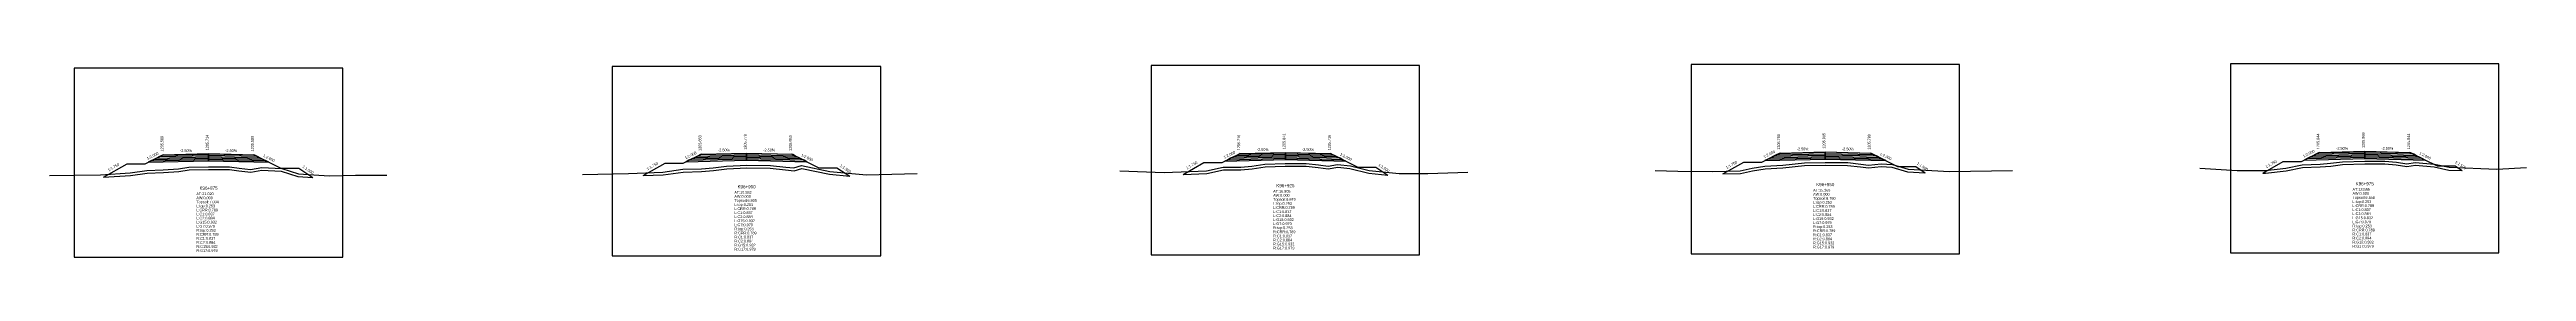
# Model space of a CAD drawing. Extents: x -7 to 78429, y 1189 to 1262.
# Drawn here: x 27240.6 to 27514.6, y 1194.2 to 1215.7 of the extents above; entities that cross this region are included whole.
import ezdxf
from ezdxf.enums import TextEntityAlignment as Align

# ---------------------------------------------------------------- set-up
doc = ezdxf.new("R2010")
doc.units = 0

msp = doc.modelspace()

# ---------------------------------------------------------------- linework, layer by layer
at = {"layer": 'A4_BORDER', "color": 7}
for points in [[(27243.369, 1194.207), (27273.069, 1194.207), (27273.069, 1215.207), (27243.369, 1215.207), (27243.369, 1194.207)], [(27302.873, 1194.36), (27332.573, 1194.36), (27332.573, 1215.36), (27302.873, 1215.36), (27302.873, 1194.36)], [(27362.465, 1194.483), (27392.165, 1194.483), (27392.165, 1215.483), (27362.465, 1215.483), (27362.465, 1194.483)], [(27422.179, 1194.602), (27451.879, 1194.602), (27451.879, 1215.602), (27422.179, 1215.602), (27422.179, 1194.602)], [(27481.836, 1194.69), (27511.536, 1194.69), (27511.536, 1215.69), (27481.836, 1215.69), (27481.836, 1194.69)]]:
    msp.add_lwpolyline(points, dxfattribs=at)
at = {"layer": 'CLEAR_GROUND', "color": 8}
for points in [[(27246.604, 1203.095), (27249.588, 1203.292), (27251.433, 1203.556), (27253.231, 1203.6), (27254.924, 1203.728), (27256.082, 1203.898), (27258.215, 1203.959), (27260.532, 1203.954), (27261.578, 1203.807), (27262.882, 1203.649), (27264.118, 1203.869), (27266.253, 1203.77), (27268.1, 1203.176), (27269.767, 1203.057)], [(27306.304, 1203.271), (27308.504, 1203.346), (27310.699, 1203.67), (27312.746, 1203.711), (27314.054, 1203.831), (27315.544, 1204.034), (27317.764, 1204.122), (27320.342, 1204.104), (27322.017, 1203.913), (27322.981, 1203.812), (27323.828, 1204.077), (27326.887, 1203.415), (27329.138, 1203.21)], [(27366.004, 1203.395), (27368.617, 1203.495), (27370.455, 1203.904), (27372.393, 1203.917), (27373.657, 1204.036), (27375.073, 1204.26), (27377.299, 1204.332), (27379.599, 1204.319), (27380.935, 1204.18), (27382.064, 1204.02), (27383.108, 1204.219), (27384.457, 1204.067), (27386.539, 1203.526), (27388.64, 1203.333)], [(27425.704, 1203.452), (27427.663, 1203.516), (27428.983, 1203.794), (27430.365, 1204.038), (27432.351, 1204.119), (27434.731, 1204.406), (27437.02, 1204.437), (27439.5, 1204.41), (27440.918, 1204.25), (27441.813, 1204.135), (27443.201, 1204.284), (27444.399, 1204.212), (27446.133, 1203.7), (27448.064, 1203.59)], [(27485.404, 1203.54), (27485.727, 1203.54), (27487.999, 1203.807), (27489.817, 1204.179), (27491.764, 1204.237), (27492.935, 1204.337), (27494.248, 1204.495), (27496.708, 1204.563), (27498.895, 1204.579), (27500.168, 1204.466), (27501.338, 1204.278), (27502.296, 1204.413), (27504.379, 1204.259), (27505.98, 1203.892), (27507.45, 1203.834)]]:
    msp.add_lwpolyline(points, dxfattribs=at)
at = {"layer": 'DESIGN_ROAD_TRIMMED', "color": 1}
for points in [[(27246.604, 1203.095), (27249.219, 1204.589), (27251.219, 1204.589), (27253.219, 1205.589), (27253.219, 1205.589), (27253.113, 1205.536), (27253.113, 1205.536), (27252.798, 1205.378), (27252.798, 1205.378), (27252.482, 1205.221), (27252.482, 1205.221), (27252.166, 1205.063), (27252.166, 1205.063), (27251.85, 1204.905), (27251.85, 1204.905), (27251.535, 1204.747), (27258.219, 1204.914), (27258.219, 1205.064), (27258.219, 1205.064), (27258.219, 1205.214), (27258.219, 1205.214), (27258.219, 1205.364), (27258.219, 1205.364), (27258.219, 1205.514), (27258.219, 1205.514), (27258.219, 1205.664), (27258.219, 1205.664), (27258.219, 1205.714), (27258.219, 1205.714), (27258.219, 1205.714), (27258.219, 1205.714), (27258.219, 1205.714), (27258.219, 1205.664), (27258.219, 1205.664), (27258.219, 1205.514), (27258.219, 1205.514), (27258.219, 1205.364), (27258.219, 1205.364), (27258.219, 1205.214), (27258.219, 1205.214), (27258.219, 1205.064), (27258.219, 1205.064), (27258.219, 1204.914), (27264.903, 1204.747), (27264.587, 1204.905), (27264.587, 1204.905), (27264.271, 1205.063), (27264.271, 1205.063), (27263.956, 1205.221), (27263.956, 1205.221), (27263.64, 1205.378), (27263.64, 1205.378), (27263.324, 1205.536), (27263.324, 1205.536), (27263.219, 1205.589), (27263.219, 1205.589), (27266.219, 1204.089), (27268.219, 1204.089), (27269.767, 1203.057)], [(27306.304, 1203.271), (27308.723, 1204.653), (27310.723, 1204.653), (27312.723, 1205.653), (27312.723, 1205.653), (27312.618, 1205.6), (27312.618, 1205.6), (27312.302, 1205.442), (27312.302, 1205.442), (27311.986, 1205.285), (27311.986, 1205.285), (27311.67, 1205.127), (27311.67, 1205.127), (27311.355, 1204.969), (27311.355, 1204.969), (27311.039, 1204.811), (27317.723, 1204.978), (27317.723, 1205.128), (27317.723, 1205.128), (27317.723, 1205.278), (27317.723, 1205.278), (27317.723, 1205.428), (27317.723, 1205.428), (27317.723, 1205.578), (27317.723, 1205.578), (27317.723, 1205.728), (27317.723, 1205.728), (27317.723, 1205.778), (27317.723, 1205.778), (27317.723, 1205.778), (27317.723, 1205.778), (27317.723, 1205.778), (27317.723, 1205.728), (27317.723, 1205.728), (27317.723, 1205.578), (27317.723, 1205.578), (27317.723, 1205.428), (27317.723, 1205.428), (27317.723, 1205.278), (27317.723, 1205.278), (27317.723, 1205.128), (27317.723, 1205.128), (27317.723, 1204.978), (27324.407, 1204.811), (27324.091, 1204.969), (27324.091, 1204.969), (27323.776, 1205.127), (27323.776, 1205.127), (27323.46, 1205.285), (27323.46, 1205.285), (27323.144, 1205.442), (27323.144, 1205.442), (27322.828, 1205.6), (27322.828, 1205.6), (27322.723, 1205.653), (27322.723, 1205.653), (27325.723, 1204.153), (27327.723, 1204.153), (27329.138, 1203.21)], [(27366.004, 1203.395), (27368.315, 1204.716), (27370.315, 1204.716), (27372.315, 1205.716), (27372.315, 1205.716), (27372.21, 1205.663), (27372.21, 1205.663), (27371.894, 1205.505), (27371.894, 1205.505), (27371.579, 1205.348), (27371.579, 1205.348), (27371.263, 1205.19), (27371.263, 1205.19), (27370.947, 1205.032), (27370.947, 1205.032), (27370.631, 1204.874), (27377.315, 1205.041), (27377.315, 1205.191), (27377.315, 1205.191), (27377.315, 1205.341), (27377.315, 1205.341), (27377.315, 1205.491), (27377.315, 1205.491), (27377.315, 1205.641), (27377.315, 1205.641), (27377.315, 1205.791), (27377.315, 1205.791), (27377.315, 1205.841), (27377.315, 1205.841), (27377.315, 1205.841), (27377.315, 1205.841), (27377.315, 1205.841), (27377.315, 1205.791), (27377.315, 1205.791), (27377.315, 1205.641), (27377.315, 1205.641), (27377.315, 1205.491), (27377.315, 1205.491), (27377.315, 1205.341), (27377.315, 1205.341), (27377.315, 1205.191), (27377.315, 1205.191), (27377.315, 1205.041), (27384, 1204.874), (27383.684, 1205.032), (27383.684, 1205.032), (27383.368, 1205.19), (27383.368, 1205.19), (27383.052, 1205.348), (27383.052, 1205.348), (27382.736, 1205.505), (27382.736, 1205.505), (27382.421, 1205.663), (27382.421, 1205.663), (27382.315, 1205.716), (27382.315, 1205.716), (27385.315, 1204.216), (27387.315, 1204.216), (27388.64, 1203.333)], [(27425.704, 1203.452), (27428.029, 1204.78), (27430.029, 1204.78), (27432.029, 1205.78), (27432.029, 1205.78), (27431.924, 1205.727), (27431.924, 1205.727), (27431.608, 1205.569), (27431.608, 1205.569), (27431.292, 1205.412), (27431.292, 1205.412), (27430.976, 1205.254), (27430.976, 1205.254), (27430.66, 1205.096), (27430.66, 1205.096), (27430.345, 1204.938), (27437.029, 1205.105), (27437.029, 1205.255), (27437.029, 1205.255), (27437.029, 1205.405), (27437.029, 1205.405), (27437.029, 1205.555), (27437.029, 1205.555), (27437.029, 1205.705), (27437.029, 1205.705), (27437.029, 1205.855), (27437.029, 1205.855), (27437.029, 1205.905), (27437.029, 1205.905), (27437.029, 1205.905), (27437.029, 1205.905), (27437.029, 1205.905), (27437.029, 1205.855), (27437.029, 1205.855), (27437.029, 1205.705), (27437.029, 1205.705), (27437.029, 1205.555), (27437.029, 1205.555), (27437.029, 1205.405), (27437.029, 1205.405), (27437.029, 1205.255), (27437.029, 1205.255), (27437.029, 1205.105), (27443.713, 1204.938), (27443.397, 1205.096), (27443.397, 1205.096), (27443.081, 1205.254), (27443.081, 1205.254), (27442.766, 1205.412), (27442.766, 1205.412), (27442.45, 1205.569), (27442.45, 1205.569), (27442.134, 1205.727), (27442.134, 1205.727), (27442.029, 1205.78), (27442.029, 1205.78), (27445.029, 1204.28), (27447.029, 1204.28), (27448.064, 1203.59)], [(27485.404, 1203.54), (27487.686, 1204.844), (27489.686, 1204.844), (27491.686, 1205.844), (27491.686, 1205.844), (27491.58, 1205.791), (27491.58, 1205.791), (27491.265, 1205.633), (27491.265, 1205.633), (27490.949, 1205.476), (27490.949, 1205.476), (27490.633, 1205.318), (27490.633, 1205.318), (27490.317, 1205.16), (27490.317, 1205.16), (27490.001, 1205.002), (27496.686, 1205.169), (27496.686, 1205.319), (27496.686, 1205.319), (27496.686, 1205.469), (27496.686, 1205.469), (27496.686, 1205.619), (27496.686, 1205.619), (27496.686, 1205.769), (27496.686, 1205.769), (27496.686, 1205.919), (27496.686, 1205.919), (27496.686, 1205.969), (27496.686, 1205.969), (27496.686, 1205.969), (27496.686, 1205.969), (27496.686, 1205.969), (27496.686, 1205.919), (27496.686, 1205.919), (27496.686, 1205.769), (27496.686, 1205.769), (27496.686, 1205.619), (27496.686, 1205.619), (27496.686, 1205.469), (27496.686, 1205.469), (27496.686, 1205.319), (27496.686, 1205.319), (27496.686, 1205.169), (27503.37, 1205.002), (27503.054, 1205.16), (27503.054, 1205.16), (27502.738, 1205.318), (27502.738, 1205.318), (27502.422, 1205.476), (27502.422, 1205.476), (27502.107, 1205.633), (27502.107, 1205.633), (27501.791, 1205.791), (27501.791, 1205.791), (27501.686, 1205.844), (27501.686, 1205.844), (27504.686, 1204.344), (27506.686, 1204.344), (27507.45, 1203.834)]]:
    msp.add_lwpolyline(points, dxfattribs=at)
at = {"layer": 'FINISHED_ROAD', "color": 2}
for points in [[(27249.219, 1204.589), (27251.219, 1204.589), (27253.219, 1205.589), (27253.219, 1205.589), (27258.219, 1205.714), (27263.219, 1205.589), (27263.219, 1205.589), (27266.219, 1204.089), (27268.219, 1204.089)], [(27308.723, 1204.653), (27310.723, 1204.653), (27312.723, 1205.653), (27312.723, 1205.653), (27317.723, 1205.778), (27322.723, 1205.653), (27322.723, 1205.653), (27325.723, 1204.153), (27327.723, 1204.153)], [(27368.315, 1204.716), (27370.315, 1204.716), (27372.315, 1205.716), (27372.315, 1205.716), (27377.315, 1205.841), (27382.315, 1205.716), (27382.315, 1205.716), (27385.315, 1204.216), (27387.315, 1204.216)], [(27428.029, 1204.78), (27430.029, 1204.78), (27432.029, 1205.78), (27432.029, 1205.78), (27437.029, 1205.905), (27442.029, 1205.78), (27442.029, 1205.78), (27445.029, 1204.28), (27447.029, 1204.28)], [(27487.686, 1204.844), (27489.686, 1204.844), (27491.686, 1205.844), (27491.686, 1205.844), (27496.686, 1205.969), (27501.686, 1205.844), (27501.686, 1205.844), (27504.686, 1204.344), (27506.686, 1204.344)]]:
    msp.add_lwpolyline(points, dxfattribs=at)
at = {"layer": 'LAYER_0', "color": 4}
for points in [[(27253.219, 1205.589), (27253.113, 1205.536), (27258.219, 1205.664), (27258.219, 1205.714)], [(27312.723, 1205.653), (27312.618, 1205.6), (27317.723, 1205.728), (27317.723, 1205.778)], [(27372.315, 1205.716), (27372.21, 1205.663), (27377.315, 1205.791), (27377.315, 1205.841)], [(27432.029, 1205.78), (27431.924, 1205.727), (27437.029, 1205.855), (27437.029, 1205.905)], [(27491.686, 1205.844), (27491.58, 1205.791), (27496.686, 1205.919), (27496.686, 1205.969)]]:
    msp.add_lwpolyline(points, dxfattribs=at)
at = {"layer": 'LAYER_1', "color": 4}
for points in [[(27253.113, 1205.536), (27252.798, 1205.378), (27258.219, 1205.514), (27258.219, 1205.664)], [(27312.618, 1205.6), (27312.302, 1205.442), (27317.723, 1205.578), (27317.723, 1205.728)], [(27372.21, 1205.663), (27371.894, 1205.505), (27377.315, 1205.641), (27377.315, 1205.791)], [(27431.924, 1205.727), (27431.608, 1205.569), (27437.029, 1205.705), (27437.029, 1205.855)], [(27491.58, 1205.791), (27491.265, 1205.633), (27496.686, 1205.769), (27496.686, 1205.919)]]:
    msp.add_lwpolyline(points, dxfattribs=at)
at = {"layer": 'LAYER_10', "color": 6}
for points in [[(27443.081, 1205.254), (27443.397, 1205.096), (27437.029, 1205.255), (27437.029, 1205.405)], [(27502.738, 1205.318), (27503.054, 1205.16), (27496.686, 1205.319), (27496.686, 1205.469)], [(27264.271, 1205.063), (27264.587, 1204.905), (27258.219, 1205.064), (27258.219, 1205.214)], [(27323.776, 1205.127), (27324.091, 1204.969), (27317.723, 1205.128), (27317.723, 1205.278)], [(27383.368, 1205.19), (27383.684, 1205.032), (27377.315, 1205.191), (27377.315, 1205.341)]]:
    msp.add_lwpolyline(points, dxfattribs=at)
at = {"layer": 'LAYER_11', "color": 6}
for points in [[(27264.587, 1204.905), (27264.903, 1204.747), (27258.219, 1204.914), (27258.219, 1205.064)], [(27324.091, 1204.969), (27324.407, 1204.811), (27317.723, 1204.978), (27317.723, 1205.128)], [(27383.684, 1205.032), (27384, 1204.874), (27377.315, 1205.041), (27377.315, 1205.191)], [(27443.397, 1205.096), (27443.713, 1204.938), (27437.029, 1205.105), (27437.029, 1205.255)], [(27503.054, 1205.16), (27503.37, 1205.002), (27496.686, 1205.169), (27496.686, 1205.319)]]:
    msp.add_lwpolyline(points, dxfattribs=at)
at = {"layer": 'LAYER_2', "color": 4}
for points in [[(27252.798, 1205.378), (27252.482, 1205.221), (27258.219, 1205.364), (27258.219, 1205.514)], [(27312.302, 1205.442), (27311.986, 1205.285), (27317.723, 1205.428), (27317.723, 1205.578)], [(27371.894, 1205.505), (27371.579, 1205.348), (27377.315, 1205.491), (27377.315, 1205.641)], [(27431.608, 1205.569), (27431.292, 1205.412), (27437.029, 1205.555), (27437.029, 1205.705)], [(27491.265, 1205.633), (27490.949, 1205.476), (27496.686, 1205.619), (27496.686, 1205.769)]]:
    msp.add_lwpolyline(points, dxfattribs=at)
at = {"layer": 'LAYER_3', "color": 4}
for points in [[(27252.482, 1205.221), (27252.166, 1205.063), (27258.219, 1205.214), (27258.219, 1205.364)], [(27311.986, 1205.285), (27311.67, 1205.127), (27317.723, 1205.278), (27317.723, 1205.428)], [(27371.579, 1205.348), (27371.263, 1205.19), (27377.315, 1205.341), (27377.315, 1205.491)], [(27431.292, 1205.412), (27430.976, 1205.254), (27437.029, 1205.405), (27437.029, 1205.555)], [(27490.949, 1205.476), (27490.633, 1205.318), (27496.686, 1205.469), (27496.686, 1205.619)]]:
    msp.add_lwpolyline(points, dxfattribs=at)
at = {"layer": 'LAYER_4', "color": 4}
for points in [[(27430.976, 1205.254), (27430.66, 1205.096), (27437.029, 1205.255), (27437.029, 1205.405)], [(27490.633, 1205.318), (27490.317, 1205.16), (27496.686, 1205.319), (27496.686, 1205.469)], [(27252.166, 1205.063), (27251.85, 1204.905), (27258.219, 1205.064), (27258.219, 1205.214)], [(27311.67, 1205.127), (27311.355, 1204.969), (27317.723, 1205.128), (27317.723, 1205.278)], [(27371.263, 1205.19), (27370.947, 1205.032), (27377.315, 1205.191), (27377.315, 1205.341)]]:
    msp.add_lwpolyline(points, dxfattribs=at)
at = {"layer": 'LAYER_5', "color": 4}
for points in [[(27251.85, 1204.905), (27251.535, 1204.747), (27258.219, 1204.914), (27258.219, 1205.064)], [(27311.355, 1204.969), (27311.039, 1204.811), (27317.723, 1204.978), (27317.723, 1205.128)], [(27370.947, 1205.032), (27370.631, 1204.874), (27377.315, 1205.041), (27377.315, 1205.191)], [(27430.66, 1205.096), (27430.345, 1204.938), (27437.029, 1205.105), (27437.029, 1205.255)], [(27490.317, 1205.16), (27490.001, 1205.002), (27496.686, 1205.169), (27496.686, 1205.319)]]:
    msp.add_lwpolyline(points, dxfattribs=at)
at = {"layer": 'LAYER_6', "color": 6}
for points in [[(27263.219, 1205.589), (27263.324, 1205.536), (27258.219, 1205.664), (27258.219, 1205.714)], [(27322.723, 1205.653), (27322.828, 1205.6), (27317.723, 1205.728), (27317.723, 1205.778)], [(27382.315, 1205.716), (27382.421, 1205.663), (27377.315, 1205.791), (27377.315, 1205.841)], [(27442.029, 1205.78), (27442.134, 1205.727), (27437.029, 1205.855), (27437.029, 1205.905)], [(27501.686, 1205.844), (27501.791, 1205.791), (27496.686, 1205.919), (27496.686, 1205.969)]]:
    msp.add_lwpolyline(points, dxfattribs=at)
at = {"layer": 'LAYER_7', "color": 6}
for points in [[(27263.324, 1205.536), (27263.64, 1205.378), (27258.219, 1205.514), (27258.219, 1205.664)], [(27322.828, 1205.6), (27323.144, 1205.442), (27317.723, 1205.578), (27317.723, 1205.728)], [(27382.421, 1205.663), (27382.736, 1205.505), (27377.315, 1205.641), (27377.315, 1205.791)], [(27442.134, 1205.727), (27442.45, 1205.569), (27437.029, 1205.705), (27437.029, 1205.855)], [(27501.791, 1205.791), (27502.107, 1205.633), (27496.686, 1205.769), (27496.686, 1205.919)]]:
    msp.add_lwpolyline(points, dxfattribs=at)
at = {"layer": 'LAYER_8', "color": 6}
for points in [[(27263.64, 1205.378), (27263.956, 1205.221), (27258.219, 1205.364), (27258.219, 1205.514)], [(27323.144, 1205.442), (27323.46, 1205.285), (27317.723, 1205.428), (27317.723, 1205.578)], [(27382.736, 1205.505), (27383.052, 1205.348), (27377.315, 1205.491), (27377.315, 1205.641)], [(27442.45, 1205.569), (27442.766, 1205.412), (27437.029, 1205.555), (27437.029, 1205.705)], [(27502.107, 1205.633), (27502.422, 1205.476), (27496.686, 1205.619), (27496.686, 1205.769)]]:
    msp.add_lwpolyline(points, dxfattribs=at)
at = {"layer": 'LAYER_9', "color": 6}
for points in [[(27263.956, 1205.221), (27264.271, 1205.063), (27258.219, 1205.214), (27258.219, 1205.364)], [(27323.46, 1205.285), (27323.776, 1205.127), (27317.723, 1205.278), (27317.723, 1205.428)], [(27383.052, 1205.348), (27383.368, 1205.19), (27377.315, 1205.341), (27377.315, 1205.491)], [(27442.766, 1205.412), (27443.081, 1205.254), (27437.029, 1205.405), (27437.029, 1205.555)], [(27502.422, 1205.476), (27502.738, 1205.318), (27496.686, 1205.469), (27496.686, 1205.619)]]:
    msp.add_lwpolyline(points, dxfattribs=at)
at = {"layer": 'NATURAL_GROUND', "color": 3}
for points in [[(27240.634, 1203.281), (27246.26, 1203.373), (27249.557, 1203.591), (27251.408, 1203.855), (27253.216, 1203.9), (27254.891, 1204.026), (27256.056, 1204.197), (27258.211, 1204.259), (27260.554, 1204.254), (27261.617, 1204.104), (27262.874, 1203.952), (27264.099, 1204.17), (27266.307, 1204.068), (27268.158, 1203.473), (27271.56, 1203.229), (27274.475, 1203.303), (27277.926, 1203.338)], [(27299.591, 1203.399), (27304.652, 1203.515), (27308.477, 1203.645), (27310.674, 1203.97), (27312.729, 1204.011), (27314.02, 1204.129), (27315.518, 1204.333), (27317.759, 1204.422), (27320.36, 1204.404), (27322.05, 1204.211), (27322.951, 1204.117), (27323.814, 1204.387), (27326.933, 1203.712), (27330.989, 1203.342), (27336.581, 1203.51)], [(27359.001, 1203.788), (27363.917, 1203.616), (27368.578, 1203.794), (27370.421, 1204.204), (27372.378, 1204.217), (27373.619, 1204.334), (27375.044, 1204.559), (27377.295, 1204.632), (27379.615, 1204.619), (27380.971, 1204.478), (27382.056, 1204.324), (27383.096, 1204.522), (27384.511, 1204.363), (27386.59, 1203.823), (27389.916, 1203.517), (27393.073, 1203.516), (27397.479, 1203.668)], [(27418.21, 1203.84), (27420.724, 1203.773), (27424.517, 1203.713), (27427.627, 1203.815), (27428.926, 1204.089), (27430.333, 1204.337), (27432.327, 1204.418), (27434.711, 1204.706), (27437.02, 1204.737), (27439.519, 1204.71), (27440.954, 1204.548), (27441.816, 1204.437), (27443.194, 1204.585), (27444.451, 1204.509), (27446.185, 1203.998), (27450.771, 1203.736), (27457.717, 1203.827)], [(27478.47, 1204.085), (27482.583, 1203.845), (27485.71, 1203.84), (27487.952, 1204.103), (27489.782, 1204.478), (27491.747, 1204.537), (27492.905, 1204.635), (27494.226, 1204.794), (27496.703, 1204.863), (27498.908, 1204.879), (27500.206, 1204.764), (27501.341, 1204.581), (27502.286, 1204.715), (27504.424, 1204.557), (27506.02, 1204.191), (27511.301, 1203.982), (27514.577, 1204.187)]]:
    msp.add_lwpolyline(points, dxfattribs=at)
at = {"layer": 'STRUCTURE_LEFT', "color": 4}
for points in [[(27253.219, 1205.589), (27253.113, 1205.536), (27253.113, 1205.536), (27252.798, 1205.378), (27252.798, 1205.378), (27252.482, 1205.221), (27252.482, 1205.221), (27252.166, 1205.063), (27252.166, 1205.063), (27251.85, 1204.905), (27251.85, 1204.905), (27251.535, 1204.747), (27258.219, 1204.914), (27258.219, 1205.064), (27258.219, 1205.064), (27258.219, 1205.214), (27258.219, 1205.214), (27258.219, 1205.364), (27258.219, 1205.364), (27258.219, 1205.514), (27258.219, 1205.514), (27258.219, 1205.664), (27258.219, 1205.664), (27258.219, 1205.714), (27258.219, 1205.714)], [(27312.723, 1205.653), (27312.618, 1205.6), (27312.618, 1205.6), (27312.302, 1205.442), (27312.302, 1205.442), (27311.986, 1205.285), (27311.986, 1205.285), (27311.67, 1205.127), (27311.67, 1205.127), (27311.355, 1204.969), (27311.355, 1204.969), (27311.039, 1204.811), (27317.723, 1204.978), (27317.723, 1205.128), (27317.723, 1205.128), (27317.723, 1205.278), (27317.723, 1205.278), (27317.723, 1205.428), (27317.723, 1205.428), (27317.723, 1205.578), (27317.723, 1205.578), (27317.723, 1205.728), (27317.723, 1205.728), (27317.723, 1205.778), (27317.723, 1205.778)], [(27372.315, 1205.716), (27372.21, 1205.663), (27372.21, 1205.663), (27371.894, 1205.505), (27371.894, 1205.505), (27371.579, 1205.348), (27371.579, 1205.348), (27371.263, 1205.19), (27371.263, 1205.19), (27370.947, 1205.032), (27370.947, 1205.032), (27370.631, 1204.874), (27377.315, 1205.041), (27377.315, 1205.191), (27377.315, 1205.191), (27377.315, 1205.341), (27377.315, 1205.341), (27377.315, 1205.491), (27377.315, 1205.491), (27377.315, 1205.641), (27377.315, 1205.641), (27377.315, 1205.791), (27377.315, 1205.791), (27377.315, 1205.841), (27377.315, 1205.841)], [(27432.029, 1205.78), (27431.924, 1205.727), (27431.924, 1205.727), (27431.608, 1205.569), (27431.608, 1205.569), (27431.292, 1205.412), (27431.292, 1205.412), (27430.976, 1205.254), (27430.976, 1205.254), (27430.66, 1205.096), (27430.66, 1205.096), (27430.345, 1204.938), (27437.029, 1205.105), (27437.029, 1205.255), (27437.029, 1205.255), (27437.029, 1205.405), (27437.029, 1205.405), (27437.029, 1205.555), (27437.029, 1205.555), (27437.029, 1205.705), (27437.029, 1205.705), (27437.029, 1205.855), (27437.029, 1205.855), (27437.029, 1205.905), (27437.029, 1205.905)], [(27491.686, 1205.844), (27491.58, 1205.791), (27491.58, 1205.791), (27491.265, 1205.633), (27491.265, 1205.633), (27490.949, 1205.476), (27490.949, 1205.476), (27490.633, 1205.318), (27490.633, 1205.318), (27490.317, 1205.16), (27490.317, 1205.16), (27490.001, 1205.002), (27496.686, 1205.169), (27496.686, 1205.319), (27496.686, 1205.319), (27496.686, 1205.469), (27496.686, 1205.469), (27496.686, 1205.619), (27496.686, 1205.619), (27496.686, 1205.769), (27496.686, 1205.769), (27496.686, 1205.919), (27496.686, 1205.919), (27496.686, 1205.969), (27496.686, 1205.969)]]:
    msp.add_lwpolyline(points, dxfattribs=at)
at = {"layer": 'STRUCTURE_RIGHT', "color": 6}
for points in [[(27258.219, 1205.714), (27258.219, 1205.714), (27258.219, 1205.664), (27258.219, 1205.664), (27258.219, 1205.514), (27258.219, 1205.514), (27258.219, 1205.364), (27258.219, 1205.364), (27258.219, 1205.214), (27258.219, 1205.214), (27258.219, 1205.064), (27258.219, 1205.064), (27258.219, 1204.914), (27264.903, 1204.747), (27264.587, 1204.905), (27264.587, 1204.905), (27264.271, 1205.063), (27264.271, 1205.063), (27263.956, 1205.221), (27263.956, 1205.221), (27263.64, 1205.378), (27263.64, 1205.378), (27263.324, 1205.536), (27263.324, 1205.536), (27263.219, 1205.589)], [(27317.723, 1205.778), (27317.723, 1205.778), (27317.723, 1205.728), (27317.723, 1205.728), (27317.723, 1205.578), (27317.723, 1205.578), (27317.723, 1205.428), (27317.723, 1205.428), (27317.723, 1205.278), (27317.723, 1205.278), (27317.723, 1205.128), (27317.723, 1205.128), (27317.723, 1204.978), (27324.407, 1204.811), (27324.091, 1204.969), (27324.091, 1204.969), (27323.776, 1205.127), (27323.776, 1205.127), (27323.46, 1205.285), (27323.46, 1205.285), (27323.144, 1205.442), (27323.144, 1205.442), (27322.828, 1205.6), (27322.828, 1205.6), (27322.723, 1205.653)], [(27377.315, 1205.841), (27377.315, 1205.841), (27377.315, 1205.791), (27377.315, 1205.791), (27377.315, 1205.641), (27377.315, 1205.641), (27377.315, 1205.491), (27377.315, 1205.491), (27377.315, 1205.341), (27377.315, 1205.341), (27377.315, 1205.191), (27377.315, 1205.191), (27377.315, 1205.041), (27384, 1204.874), (27383.684, 1205.032), (27383.684, 1205.032), (27383.368, 1205.19), (27383.368, 1205.19), (27383.052, 1205.348), (27383.052, 1205.348), (27382.736, 1205.505), (27382.736, 1205.505), (27382.421, 1205.663), (27382.421, 1205.663), (27382.315, 1205.716)], [(27437.029, 1205.905), (27437.029, 1205.905), (27437.029, 1205.855), (27437.029, 1205.855), (27437.029, 1205.705), (27437.029, 1205.705), (27437.029, 1205.555), (27437.029, 1205.555), (27437.029, 1205.405), (27437.029, 1205.405), (27437.029, 1205.255), (27437.029, 1205.255), (27437.029, 1205.105), (27443.713, 1204.938), (27443.397, 1205.096), (27443.397, 1205.096), (27443.081, 1205.254), (27443.081, 1205.254), (27442.766, 1205.412), (27442.766, 1205.412), (27442.45, 1205.569), (27442.45, 1205.569), (27442.134, 1205.727), (27442.134, 1205.727), (27442.029, 1205.78)], [(27496.686, 1205.969), (27496.686, 1205.969), (27496.686, 1205.919), (27496.686, 1205.919), (27496.686, 1205.769), (27496.686, 1205.769), (27496.686, 1205.619), (27496.686, 1205.619), (27496.686, 1205.469), (27496.686, 1205.469), (27496.686, 1205.319), (27496.686, 1205.319), (27496.686, 1205.169), (27503.37, 1205.002), (27503.054, 1205.16), (27503.054, 1205.16), (27502.738, 1205.318), (27502.738, 1205.318), (27502.422, 1205.476), (27502.422, 1205.476), (27502.107, 1205.633), (27502.107, 1205.633), (27501.791, 1205.791), (27501.791, 1205.791), (27501.686, 1205.844)]]:
    msp.add_lwpolyline(points, dxfattribs=at)

# ---------------------------------------------------------------- texts
at = {"layer": 'INFO_TEXT'}
for s, p in [('AT:21.020', (27256.869, 1201.107)), ('AW:0.000', (27256.869, 1200.657)), ('Topsoil:7.004', (27256.869, 1200.207)), ('L:top:0.253', (27256.869, 1199.757)), ('AT:19.552', (27316.373, 1201.26)), ('AW:0.000', (27316.373, 1200.81)), ('Topsoil:6.905', (27316.373, 1200.36)), ('L:top:0.253', (27316.373, 1199.91)), ('AT:16.905', (27375.965, 1201.383)), ('AW:0.000', (27375.965, 1200.933)), ('Topsoil:6.849', (27375.965, 1200.483)), ('L:top:0.253', (27375.965, 1200.033)), ('L:CRR:0.789', (27375.965, 1199.583)), ('AT:15.368', (27435.679, 1201.502)), ('AW:0.000', (27435.679, 1201.052)), ('Topsoil:6.760', (27435.679, 1200.602)), ('L:top:0.253', (27435.679, 1200.152)), ('L:CRR:0.789', (27435.679, 1199.702)), ('AT:13.585', (27495.336, 1201.59)), ('AW:0.000', (27495.336, 1201.14)), ('Topsoil:6.658', (27495.336, 1200.69)), ('L:top:0.253', (27495.336, 1200.24)), ('L:CRR:0.789', (27495.336, 1199.79)), ('L:CRR:0.789', (27256.869, 1199.307)), ('L:C1:0.837', (27256.869, 1198.857)), ('L:C2:0.884', (27256.869, 1198.407)), ('L:G15:0.932', (27256.869, 1197.957)), ('L:G7:0.979', (27256.869, 1197.507)), ('R:top:0.253', (27256.869, 1197.057)), ('L:CRR:0.789', (27316.373, 1199.46)), ('L:C1:0.837', (27316.373, 1199.01)), ('L:C2:0.884', (27316.373, 1198.56)), ('L:G15:0.932', (27316.373, 1198.11)), ('L:G7:0.979', (27316.373, 1197.66)), ('R:top:0.253', (27316.373, 1197.21)), ('L:C1:0.837', (27375.965, 1199.133)), ('L:C2:0.884', (27375.965, 1198.683)), ('L:G15:0.932', (27375.965, 1198.233)), ('L:G7:0.979', (27375.965, 1197.783)), ('R:top:0.253', (27375.965, 1197.333)), ('R:CRR:0.789', (27375.965, 1196.883)), ('L:C1:0.837', (27435.679, 1199.252)), ('L:C2:0.884', (27435.679, 1198.802)), ('L:G15:0.932', (27435.679, 1198.352)), ('L:G7:0.979', (27435.679, 1197.902)), ('R:top:0.253', (27435.679, 1197.452)), ('R:CRR:0.789', (27435.679, 1197.002)), ('L:C1:0.837', (27495.336, 1199.34)), ('L:C2:0.884', (27495.336, 1198.89)), ('L:G15:0.932', (27495.336, 1198.44)), ('L:G7:0.979', (27495.336, 1197.99)), ('R:top:0.253', (27495.336, 1197.54)), ('R:CRR:0.789', (27495.336, 1197.09)), ('R:CRR:0.789', (27256.869, 1196.607)), ('R:C1:0.837', (27256.869, 1196.157)), ('R:C2:0.884', (27256.869, 1195.707)), ('R:G15:0.932', (27256.869, 1195.257)), ('R:G17:0.979', (27256.869, 1194.807)), ('R:CRR:0.789', (27316.373, 1196.76)), ('R:C1:0.837', (27316.373, 1196.31)), ('R:C2:0.884', (27316.373, 1195.86)), ('R:G15:0.932', (27316.373, 1195.41)), ('R:G17:0.979', (27316.373, 1194.96)), ('R:C1:0.837', (27375.965, 1196.433)), ('R:C2:0.884', (27375.965, 1195.983)), ('R:G15:0.932', (27375.965, 1195.533)), ('R:G17:0.979', (27375.965, 1195.083)), ('R:C1:0.837', (27435.679, 1196.552)), ('R:C2:0.884', (27435.679, 1196.102)), ('R:G15:0.932', (27435.679, 1195.652)), ('R:G17:0.979', (27435.679, 1195.202)), ('R:C1:0.837', (27495.336, 1196.64)), ('R:C2:0.884', (27495.336, 1196.19)), ('R:G15:0.932', (27495.336, 1195.74)), ('R:G17:0.979', (27495.336, 1195.29))]:
    msp.add_text(s, height=0.3, dxfattribs=at).set_placement(p)
at = {"layer": 'LEFT_TEXT_H'}
for s, p in [('1205.589', (27253.219, 1205.949)), ('1205.653', (27312.723, 1206.013)), ('1205.716', (27372.315, 1206.076)), ('1205.780', (27432.029, 1206.14)), ('1205.844', (27491.686, 1206.204))]:
    msp.add_text(s, height=0.3, rotation=90, dxfattribs=at).set_placement(p)
at = {"layer": 'POINT_TEXT_H'}
for s, p in [('1205.714', (27258.219, 1206.074)), ('1205.778', (27317.723, 1206.138)), ('1205.841', (27377.315, 1206.201)), ('1205.905', (27437.029, 1206.265)), ('1205.969', (27496.686, 1206.329))]:
    msp.add_text(s, height=0.3, rotation=90, dxfattribs=at).set_placement(p)
at = {"layer": 'RIGHT_TEXT_H'}
for s, p in [('1205.589', (27263.219, 1205.949)), ('1205.653', (27322.723, 1206.013)), ('1205.716', (27382.315, 1206.076)), ('1205.780', (27442.029, 1206.14)), ('1205.844', (27501.686, 1206.204))]:
    msp.add_text(s, height=0.3, rotation=90, dxfattribs=at).set_placement(p)
at = {"layer": 'SLOPE_left'}
for s, rotation, p in [('1:2.000', 26.565, (27252.138, 1205.25)), ('1:2.000', 26.565, (27311.643, 1205.314)), ('1:2.000', 26.565, (27371.235, 1205.377)), ('1:2.000', 26.565, (27430.948, 1205.441)), ('1:2.000', 26.565, (27490.605, 1205.505)), ('1:1.750', 29.745, (27247.822, 1203.998)), ('1:1.750', 29.745, (27307.424, 1204.118)), ('1:1.750', 29.745, (27367.071, 1204.212)), ('1:1.750', 29.745, (27426.777, 1204.272)), ('1:1.750', 29.745, (27486.456, 1204.349))]:
    msp.add_text(s, height=0.3, rotation=rotation, dxfattribs=at).set_placement(p, align=Align.BOTTOM_CENTER)
at = {"layer": 'SLOPE_right'}
for s, rotation, p in [('1:2.000', -26.565, (27264.799, 1205)), ('1:2.000', -26.565, (27324.304, 1205.064)), ('1:2.000', -26.565, (27383.896, 1205.127)), ('1:2.000', -26.565, (27443.609, 1205.191)), ('1:2.000', -26.565, (27503.266, 1205.255)), ('1:1.500', -33.69, (27269.093, 1203.723)), ('1:1.500', -33.69, (27328.53, 1203.831)), ('1:1.500', -33.69, (27388.077, 1203.924)), ('1:1.500', -33.69, (27447.646, 1204.085)), ('1:1.500', -33.69, (27507.168, 1204.239))]:
    msp.add_text(s, height=0.3, rotation=rotation, dxfattribs=at).set_placement(p, align=Align.BOTTOM_CENTER)
at = {"layer": 'SLOPE_TEXT'}
for p in [(27255.719, 1205.891), (27260.719, 1205.891), (27315.223, 1205.956), (27320.223, 1205.956), (27374.815, 1206.018), (27379.815, 1206.018), (27434.529, 1206.082), (27439.529, 1206.082), (27494.186, 1206.147), (27499.186, 1206.147)]:
    msp.add_text('-2.50%', height=0.3, dxfattribs=at).set_placement(p, align=Align.CENTER)
at = {"layer": 'STATION_TITLE'}
for s, p in [('K96+875', (27258.219, 1201.707)), ('K96+900', (27317.723, 1201.86)), ('K96+925', (27377.315, 1201.983)), ('K96+950', (27437.029, 1202.102)), ('K96+975', (27496.686, 1202.19))]:
    msp.add_text(s, height=0.36, dxfattribs=at).set_placement(p, align=Align.CENTER)

doc.saveas('drawing.dxf')
